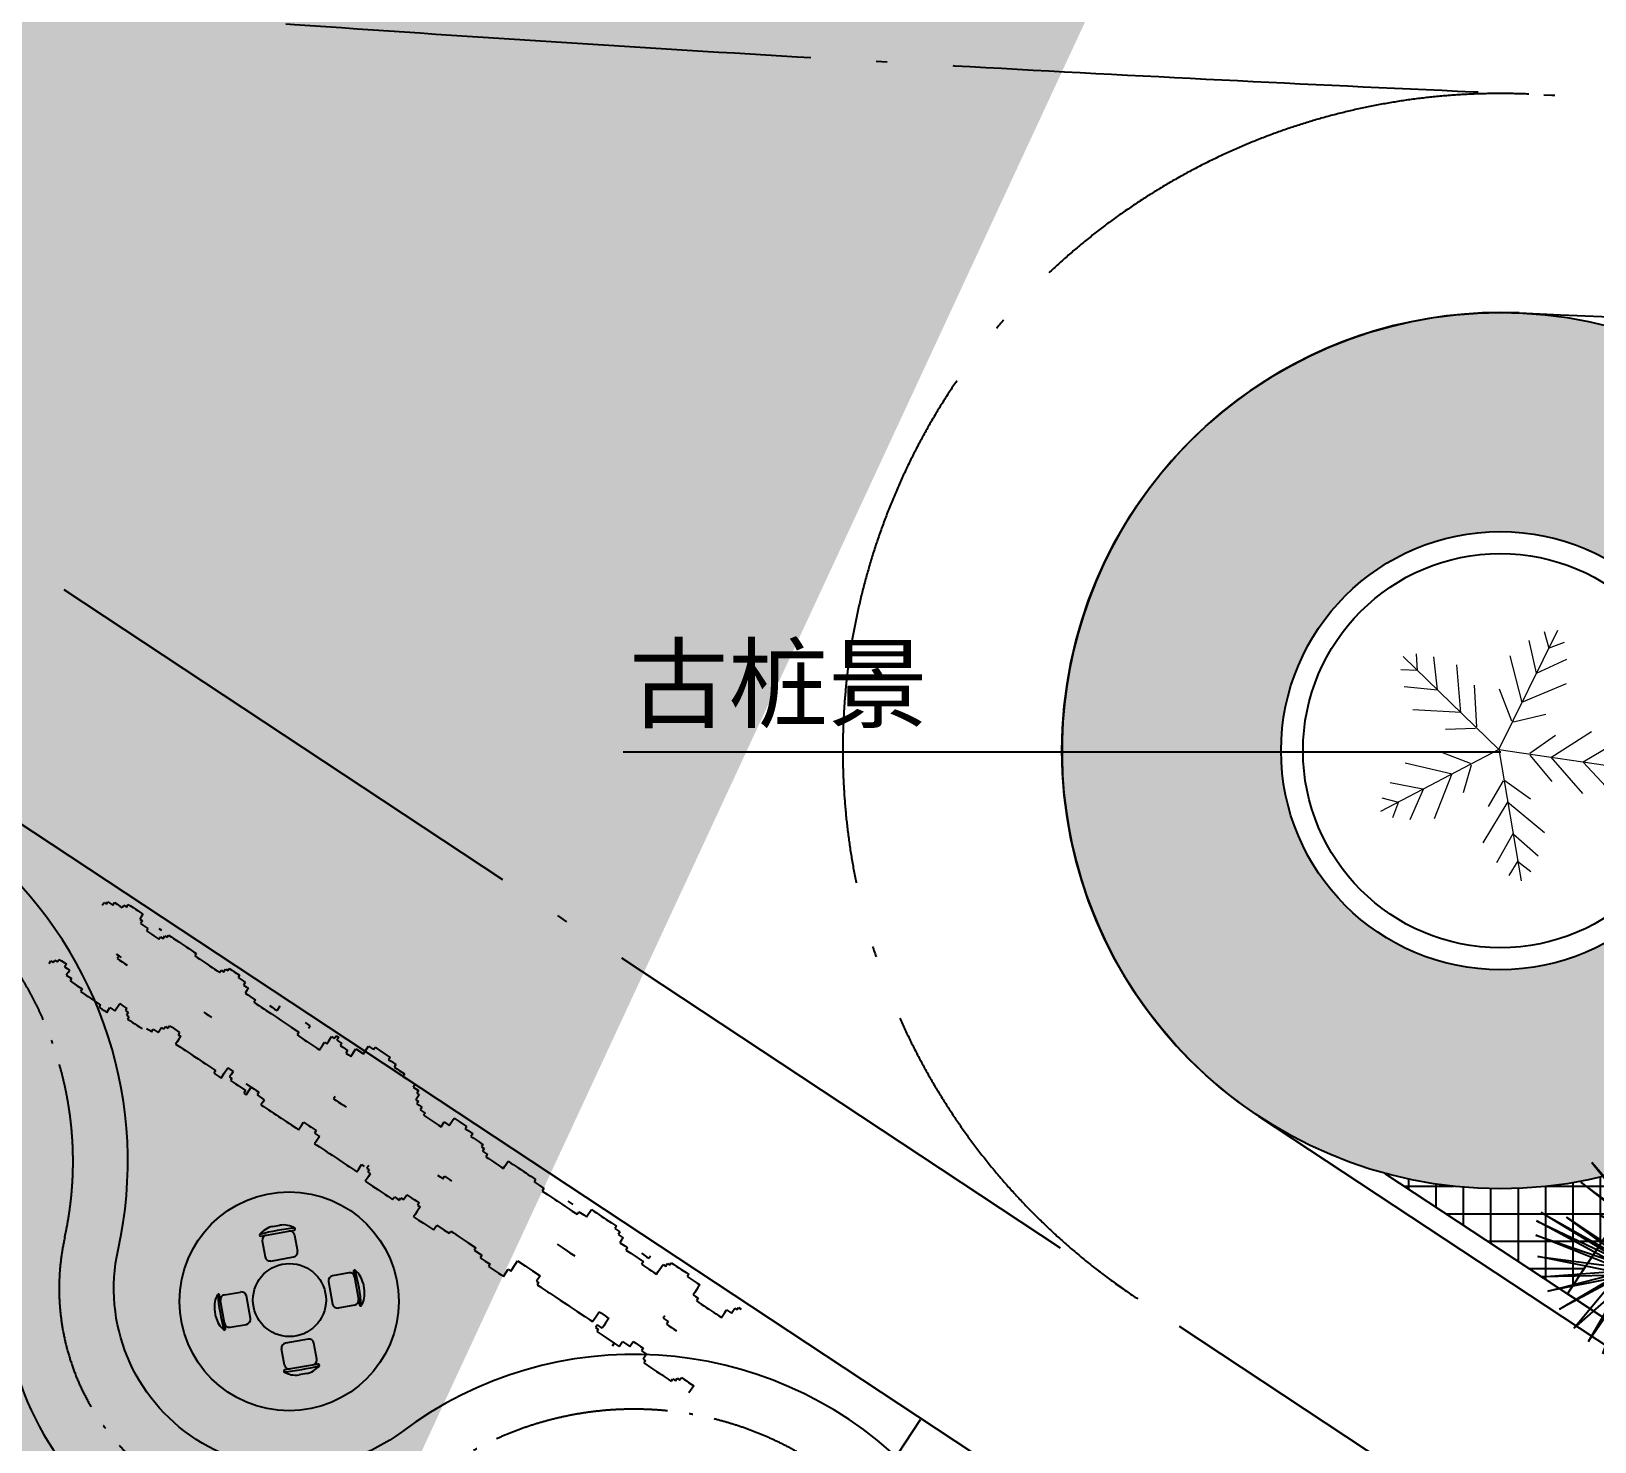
# Model space of a CAD drawing. Extents: x 302512 to 1034855, y -184136 to 410364.
# Drawn here: x 469910 to 491312, y -69889 to -50571 of the extents above; entities that cross this region are included whole.
import ezdxf
from ezdxf.enums import TextEntityAlignment as Align

# ---------------------------------------------------------------- set-up
doc = ezdxf.new("R2010")
doc.units = 0
doc.header["$MEASUREMENT"] = 0
doc.linetypes.add('ACAD_ISO04W100', pattern=[30.5, 24, -3, 0.5, -3])
for name, color, linetype in [('BALCONY', 6, 'Continuous'), ('F', 5, 'Continuous'), ('PUB_TEXT', 7, 'Continuous'), ('PUB_TITLE', 4, 'Continuous'), ('STAIR', 2, 'Continuous'), ('WZ', 2, 'Continuous'), ('停车位红线', 11, 'Continuous'), ('公建', 11, 'Continuous'), ('建筑', 2, 'Continuous'), ('树', 80, 'Continuous'), ('环境', 8, 'Continuous'), ('红线', 20, 'Continuous'), ('道路线', 161, 'Continuous')]:
    doc.layers.add(name, color=color, linetype=linetype)
doc.styles.add('-黑体', font='', dxfattribs={"width": 0.8})
doc.styles.add('DIM_FONT', font='SIMPLEX.shx', dxfattribs={"width": 0.8})
doc.styles.get('-黑体').set_extended_font_data('黑体')

# ---------------------------------------------------------------- blocks, each defined once
blk = doc.blocks.new('_F27GYE')
at = {"layer": '停车位红线', "color": 3, "lineweight": 13}
for points in [[(0, 0), (553, 1118)], [(471, 947), (427, 1101)], [(-758, 737), (-768, 897)], [(221, 441), (107, 879)], [(353, 716), (286, 1021)], [(467, 949), (615, 1007)], [(-755, 741), (-915, 746)], [(0, 0), (-892, 871)], [(-571, 559), (-608, 869)], [(-354, 343), (-392, 793)], [(355, 715), (638, 847)], [(-572, 557), (-883, 587)], [(-204, 212), (-225, 603)], [(217, 443), (633, 618)], [(122, 267), (9, 567)], [(-351, 346), (-803, 373)], [(138, 260), (442, 333)], [(-216, 199), (-496, 189)], [(488, -74), (869, 170)], [(0, 0), (-1104, -579)], [(0, 0), (1234, -180)], [(0, 0), (210, -1229)], [(292, -34), (532, 135)], [(790, -114), (1059, 44)], [(-436, -231), (-876, -128)], [(-264, -129), (-532, -27)], [(-256, -144), (-333, -405)], [(290, -51), (496, -297)], [(488, -69), (784, -411)], [(790, -117), (1003, -345)], [(1046, -155), (1179, -66)], [(-438, -227), (-603, -648)], [(41, -291), (-99, -531)], [(58, -288), (298, -459)], [(1047, -151), (1148, -274)], [(-708, -370), (-1014, -310)], [(-707, -372), (-831, -658)], [(-935, -494), (-1090, -453)], [(-938, -489), (-992, -639)], [(85, -486), (-149, -872)], [(81, -487), (430, -774)], [(133, -787), (-19, -1060)], [(136, -787), (369, -994)], [(180, -1042), (94, -1177)], [(175, -1043), (301, -1141)]]:
    blk.add_lwpolyline(points, dxfattribs=at)
at = {"flags": 9}
for tag in ['XSIZE', 'YSIZE']:
    blk.add_attdef(tag, (0, 0), '', height=0.5, dxfattribs=at)
blk = doc.blocks.new('M_C26ZLR')
for p, q in [((-238, 923), (222, 923)), ((-58, 1023), (42, 1023)), ((-233, 856), (-233, 631)), ((217, 856), (217, 631)), ((-165, 563), (150, 563)), ((-939, -238), (-939, 222)), ((-872, 217), (-647, 217)), ((856, 217), (631, 217)), ((923, 222), (923, -238)), ((-1039, -58), (-1039, 42)), ((-579, -165), (-579, 150)), ((563, 150), (563, -165)), ((1023, 42), (1023, -58)), ((-872, -233), (-647, -233)), ((856, -233), (631, -233)), ((150, -579), (-165, -579)), ((-233, -872), (-233, -647)), ((217, -872), (217, -647)), ((222, -939), (-238, -939)), ((42, -1039), (-58, -1039))]:
    blk.add_line(p, q)
blk.add_circle((-8, -8), 500)
for centre, radius, start, end in [((-247, 940), 10, 130.7265, 202.67), ((-238, 943), 20, 202.67, 270), ((-48, 708), 316, 91.7651, 130.7265), ((-8, -1754), 2713, 84.8023, 95.1977), ((-165, 856), 67.5, 90, 180), ((32, 708), 316, 49.2735, 88.2349), ((150, 856), 67.5, 0, 90), ((222, 943), 20, 270, 337.33), ((231, 940), 10, 337.33, 49.2735), ((-165, 631), 67.5, 180, 270), ((150, 631), 67.5, 270, 0), ((-724, 32), 316, 139.2735, 178.2349), ((1739, -8), 2713, 174.8023, 185.1977), ((-955, 231), 10, 67.33, 139.2735), ((-959, 222), 20, 0, 67.33), ((-872, 150), 67.5, 90, 180), ((-647, 150), 67.5, 0, 90), ((631, 150), 67.5, 90, 180), ((856, 150), 67.5, 0, 90), ((943, 222), 20, 112.67, 180), ((940, 231), 10, 40.7265, 112.67), ((708, 32), 316, 1.7651, 40.7265), ((-1754, -8), 2713, 354.8023, 5.1977), ((-724, -48), 316, 181.7651, 220.7265), ((-872, -165), 67.5, 180, 270), ((-647, -165), 67.5, 270, 0), ((631, -165), 67.5, 180, 270), ((856, -165), 67.5, 270, 0), ((708, -48), 316, 319.2735, 358.2349), ((-955, -247), 10, 220.7265, 292.67), ((-959, -238), 20, 292.67, 0), ((943, -238), 20, 180, 247.33), ((940, -247), 10, 247.33, 319.2735), ((-165, -647), 67.5, 90, 180), ((150, -647), 67.5, 0, 90), ((-247, -955), 10, 157.33, 229.2735), ((-238, -959), 20, 90, 157.33), ((-48, -724), 316, 229.2735, 268.2349), ((-8, 1739), 2713, 264.8023, 275.1977), ((-165, -872), 67.5, 180, 270), ((32, -724), 316, 271.7651, 310.7265), ((150, -872), 67.5, 270, 0), ((222, -959), 20, 22.67, 90), ((231, -955), 10, 310.7265, 22.67)]:
    blk.add_arc(centre, radius, start, end)
at = {"width": 0.8, "flags": 9}
for tag in ['XSIZE', 'YSIZE']:
    blk.add_attdef(tag, (0, 0), '', height=0.5, dxfattribs=at)
blk = doc.blocks.new('_F2CKQ')
for p, q in [((-102, 2267), (-8, 1022)), ((37, 1030), (-102, 2267)), ((-1220, 2025), (-547, 861)), ((-680, 967), (-1220, 2025)), ((-1101, 2086), (-498, 860)), ((-547, 861), (-1101, 2086)), ((-390, 2125), (-10, 892)), ((-8, 1022), (-390, 2125)), ((284, 2137), (37, 1030)), ((111, 1007), (284, 2137)), ((-676, 861), (-1347, 1864)), ((-1347, 1864), (-680, 967)), ((-498, 860), (-839, 1828)), ((-839, 1828), (-449, 859)), ((597, 1912), (111, 1007)), ((184, 930), (597, 1912)), ((-1494, 1597), (-676, 861)), ((-741, 823), (-1494, 1597)), ((-420, 1562), (3, 822)), ((-10, 892), (-420, 1562)), ((810, 1635), (184, 930)), ((222, 859), (810, 1635)), ((-1616, 1330), (-741, 823)), ((-813, 803), (-1616, 1330)), ((-436, 1328), (-42, 813)), ((3, 822), (-436, 1328)), ((-1653, 1109), (-813, 803)), ((-804, 742), (-1653, 1109)), ((-424, 1107), (-57, 753)), ((-42, 813), (-424, 1107)), ((-1662, 803), (-804, 742)), ((-782, 708), (-1662, 803)), ((-1649, 464), (-782, 708)), ((753, 499), (309, 691)), ((309, 691), (1233, 625)), ((1233, 625), (373, 750)), ((-787, 566), (-1649, 464)), ((-1583, 189), (-787, 566)), ((-705, 525), (-1583, 189)), ((-1513, -73), (-705, 525)), ((-662, 500), (-1513, -73)), ((-1276, -524), (-662, 500)), ((-640, 466), (-1276, -524)), ((-698, 528), (-1078, -765)), ((-1078, -765), (-640, 466)), ((272, 643), (753, 499)), ((1088, 143), (166, 145)), ((322, 81), (1088, 143)), ((1325, -38), (322, 81)), ((-113, -155), (-477, -1214)), ((1084, -1024), (50, -216)), ((50, -216), (1274, -707)), ((92, -123), (1323, -535)), ((1274, -707), (92, -123)), ((179, -22), (1325, -38)), ((1421, -246), (179, -22)), ((1323, -535), (185, -95)), ((185, -95), (1421, -246)), ((-477, -1214), (-94, -277)), ((-94, -277), (-66, -1366)), ((-66, -1366), (-40, -330)), ((-40, -330), (284, -1371)), ((284, -1371), (15, -307)), ((15, -307), (737, -1353)), ((74, -293), (1084, -1024)), ((737, -1353), (74, -293))]:
    blk.add_line(p, q)
at = {"lineweight": 50}
for p, q in [((0, 0), (148, 861)), ((-570, 646), (0, 0))]:
    blk.add_line(p, q, dxfattribs=at)
at = {"style": 'DIM_FONT', "width": 0.8, "flags": 9}
for tag in ['XSIZE', 'YSIZE']:
    blk.add_attdef(tag, (0, 0), '', height=0.5, dxfattribs=at)
blk = doc.blocks.new('M_F21')
at = {"color": 3, "linetype": 'Continuous'}
for p, q in [((-932, 588), (-903, 588)), ((-932, 588), (-932, 588)), ((-932, 559), (-932, 588)), ((-903, 588), (-903, 559)), ((-903, 588), (-903, 588)), ((-715, 588), (-632, 588)), ((-715, 505), (-715, 588)), ((-632, 672), (-577, 672)), ((-632, 588), (-632, 672)), ((-577, 697), (-548, 697)), ((-577, 672), (-577, 697)), ((-548, 697), (-523, 697)), ((-548, 697), (-548, 697)), ((-523, 697), (-465, 697)), ((-523, 697), (-523, 697)), ((-465, 697), (-411, 697)), ((-465, 697), (-465, 697)), ((-411, 697), (-411, 672)), ((-411, 672), (-385, 672)), ((-385, 672), (-331, 672)), ((-385, 672), (-385, 672)), ((-331, 672), (-331, 643)), ((-331, 643), (-302, 643)), ((-302, 643), (-277, 643)), ((-302, 643), (-302, 643)), ((-277, 643), (-219, 643)), ((-277, 643), (-277, 643)), ((-219, 643), (-219, 617)), ((-219, 617), (-165, 617)), ((-165, 617), (-139, 617)), ((-165, 617), (-165, 617)), ((-139, 617), (-85, 617)), ((-139, 617), (-139, 617)), ((-85, 617), (-85, 588)), ((-85, 588), (-56, 588)), ((-56, 588), (-27, 588)), ((-56, 588), (-56, 588)), ((-27, 588), (-27, 559)), ((-27, 588), (-27, 588)), ((-3342, 451), (-3288, 451)), ((-3342, 451), (-3342, 451)), ((-3342, 426), (-3342, 451)), ((-3288, 480), (-3259, 480)), ((-3288, 480), (-3288, 480)), ((-3288, 451), (-3288, 480)), ((-3288, 451), (-3288, 451)), ((-3259, 480), (-3230, 480)), ((-3259, 480), (-3259, 480)), ((-3230, 480), (-3205, 480)), ((-3230, 480), (-3230, 480)), ((-3205, 505), (-3176, 505)), ((-3205, 480), (-3205, 505)), ((-3176, 534), (-3150, 534)), ((-3176, 534), (-3176, 534)), ((-3176, 505), (-3176, 534)), ((-3176, 505), (-3176, 505)), ((-3150, 534), (-3122, 534)), ((-3150, 534), (-3150, 534)), ((-3122, 534), (-3096, 534)), ((-3122, 534), (-3122, 534)), ((-3096, 534), (-3067, 534)), ((-3096, 534), (-3096, 534)), ((-3067, 534), (-3038, 534)), ((-3067, 534), (-3067, 534)), ((-3038, 534), (-3013, 534)), ((-3038, 534), (-3038, 534)), ((-3013, 534), (-3013, 505)), ((-3013, 534), (-3013, 534)), ((-3013, 505), (-3013, 480)), ((-3013, 505), (-3013, 505)), ((-3013, 480), (-2984, 480)), ((-3013, 480), (-3013, 480)), ((-2984, 480), (-2984, 451)), ((-2984, 451), (-2959, 451)), ((-2959, 451), (-2904, 451)), ((-2959, 451), (-2959, 451)), ((-2904, 451), (-2904, 426)), ((-2821, 505), (-2792, 505)), ((-2792, 505), (-2792, 505)), ((-2767, 451), (-2738, 451)), ((-2767, 451), (-2767, 451)), ((-2767, 426), (-2767, 451)), ((-2738, 480), (-2713, 480)), ((-2738, 451), (-2738, 480)), ((-2738, 451), (-2738, 451)), ((-2713, 505), (-2684, 505)), ((-2713, 505), (-2713, 505)), ((-2713, 480), (-2713, 505)), ((-2684, 505), (-2658, 505)), ((-2684, 505), (-2684, 505)), ((-2658, 505), (-2629, 505)), ((-2658, 505), (-2658, 505)), ((-2629, 505), (-2600, 505)), ((-2629, 505), (-2629, 505)), ((-2600, 505), (-2575, 505)), ((-2600, 505), (-2600, 505)), ((-2575, 505), (-2521, 505)), ((-2575, 505), (-2575, 505)), ((-2521, 505), (-2492, 505)), ((-2521, 505), (-2521, 505)), ((-2492, 505), (-2466, 505)), ((-2492, 505), (-2492, 505)), ((-2466, 505), (-2438, 505)), ((-2466, 505), (-2466, 505)), ((-2438, 505), (-2409, 505)), ((-2438, 505), (-2438, 505)), ((-2409, 505), (-2409, 480)), ((-2409, 480), (-2383, 480)), ((-2383, 480), (-2354, 480)), ((-2383, 480), (-2383, 480)), ((-2354, 480), (-2300, 480)), ((-2354, 480), (-2354, 480)), ((-2300, 480), (-2275, 480)), ((-2300, 480), (-2300, 480)), ((-2275, 480), (-2246, 480)), ((-2275, 480), (-2275, 480)), ((-2246, 480), (-2220, 480)), ((-2246, 480), (-2246, 480)), ((-2220, 480), (-2191, 480)), ((-2220, 480), (-2220, 480)), ((-2191, 480), (-2162, 480)), ((-2191, 480), (-2191, 480)), ((-2162, 480), (-2137, 480)), ((-2162, 480), (-2162, 480)), ((-2137, 505), (-2108, 505)), ((-2137, 480), (-2137, 505)), ((-2108, 534), (-2083, 534)), ((-2108, 505), (-2108, 534)), ((-2083, 559), (-2054, 559)), ((-2083, 559), (-2083, 559)), ((-2083, 534), (-2083, 559)), ((-2083, 534), (-2083, 534)), ((-2054, 559), (-2029, 559)), ((-2054, 559), (-2054, 559)), ((-2029, 559), (-2000, 559)), ((-2029, 559), (-2029, 559)), ((-2000, 559), (-1971, 559)), ((-2000, 559), (-2000, 559)), ((-1971, 559), (-1971, 534)), ((-1971, 534), (-1916, 534)), ((-1916, 534), (-1891, 534)), ((-1916, 534), (-1916, 534)), ((-1891, 534), (-1891, 505)), ((-1891, 534), (-1891, 534)), ((-1891, 505), (-1862, 505)), ((-1891, 505), (-1891, 505)), ((-1862, 505), (-1837, 505)), ((-1862, 505), (-1862, 505)), ((-1837, 505), (-1837, 480)), ((-1837, 505), (-1837, 505)), ((-1837, 480), (-1837, 451)), ((-1837, 480), (-1837, 480)), ((-1837, 451), (-1808, 451)), ((-1837, 451), (-1837, 451)), ((-1808, 451), (-1782, 451)), ((-1808, 451), (-1808, 451)), ((-1782, 451), (-1725, 451)), ((-1782, 451), (-1782, 451)), ((-1725, 451), (-1725, 426)), ((-1591, 480), (-1562, 480)), ((-1562, 480), (-1533, 480)), ((-1562, 480), (-1562, 480)), ((-1533, 480), (-1507, 480)), ((-1533, 480), (-1533, 480)), ((-1507, 534), (-1507, 534)), ((-1507, 480), (-1507, 534)), ((-1507, 480), (-1507, 480)), ((-1232, 534), (-1232, 534)), ((-1178, 534), (-1232, 534)), ((-1178, 534), (-1178, 534)), ((-1178, 505), (-1178, 534)), ((-986, 480), (-961, 480)), ((-986, 451), (-986, 480)), ((-986, 451), (-986, 451)), ((-986, 397), (-986, 451)), ((-961, 559), (-932, 559)), ((-961, 505), (-961, 559)), ((-961, 505), (-961, 505)), ((-961, 480), (-961, 505)), ((-903, 559), (-849, 559)), ((-903, 559), (-903, 559)), ((-849, 559), (-849, 534)), ((-849, 534), (-823, 534)), ((-823, 534), (-769, 534)), ((-823, 534), (-823, 534)), ((-769, 534), (-769, 505)), ((-769, 505), (-740, 505)), ((-740, 505), (-715, 505)), ((-740, 505), (-740, 505)), ((-715, 505), (-715, 505)), ((-27, 559), (-2, 559)), ((-27, 559), (-27, 559)), ((-2, 559), (-2, 505)), ((-2, 505), (27, 505)), ((-2, 505), (-2, 505)), ((27, 505), (27, 480)), ((27, 480), (52, 480)), ((52, 480), (81, 480)), ((52, 480), (52, 480)), ((81, 480), (81, 451)), ((81, 451), (136, 451)), ((136, 451), (136, 426)), ((327, 480), (382, 480)), ((327, 426), (327, 480)), ((382, 559), (436, 559)), ((382, 559), (382, 559)), ((382, 534), (382, 559)), ((382, 534), (382, 534)), ((382, 480), (382, 534)), ((436, 559), (519, 559)), ((436, 559), (436, 559)), ((519, 559), (519, 534)), ((519, 559), (519, 559)), ((519, 534), (545, 534)), ((519, 534), (519, 534)), ((545, 534), (603, 534)), ((545, 534), (545, 534)), ((603, 534), (603, 505)), ((603, 505), (628, 505)), ((628, 505), (682, 505)), ((628, 505), (628, 505)), ((682, 505), (711, 505)), ((682, 505), (682, 505)), ((711, 505), (736, 505)), ((711, 505), (711, 505)), ((736, 505), (736, 480)), ((736, 480), (765, 480)), ((765, 480), (765, 451)), ((765, 480), (765, 480)), ((765, 451), (820, 451)), ((765, 451), (765, 451)), ((820, 451), (820, 426)), ((1011, 505), (1040, 505)), ((1011, 505), (1011, 505)), ((1011, 451), (1011, 505)), ((1011, 451), (1011, 451)), ((1011, 426), (1011, 451)), ((1040, 505), (1066, 505)), ((1040, 505), (1040, 505)), ((1066, 505), (1120, 505)), ((1066, 505), (1066, 505)), ((1120, 505), (1149, 505)), ((1120, 505), (1120, 505)), ((1149, 505), (1174, 505)), ((1149, 505), (1149, 505)), ((1174, 505), (1203, 505)), ((1174, 505), (1174, 505)), ((1203, 505), (1232, 505)), ((1203, 505), (1203, 505)), ((1232, 505), (1258, 505)), ((1232, 505), (1232, 505)), ((1258, 505), (1312, 505)), ((1258, 505), (1258, 505)), ((1312, 505), (1312, 480)), ((1312, 480), (1366, 480)), ((1366, 480), (1420, 480)), ((1366, 480), (1366, 480)), ((1420, 480), (1420, 451)), ((1420, 451), (1478, 451)), ((1478, 451), (1558, 451)), ((1478, 451), (1478, 451)), ((1558, 451), (1587, 451)), ((1558, 451), (1558, 451)), ((1587, 451), (1641, 451)), ((1587, 451), (1587, 451)), ((1641, 451), (1670, 451)), ((1641, 451), (1641, 451)), ((1670, 505), (1670, 505)), ((1724, 505), (1670, 505)), ((1670, 451), (1724, 451)), ((1670, 451), (1670, 451)), ((1724, 451), (1750, 451)), ((1724, 451), (1724, 451)), ((1750, 451), (1804, 451)), ((1750, 451), (1750, 451)), ((1804, 480), (1858, 480)), ((1804, 480), (1804, 480)), ((1804, 451), (1804, 480)), ((1804, 451), (1804, 451)), ((1858, 480), (1887, 480)), ((1858, 480), (1858, 480)), ((1887, 559), (1916, 559)), ((1887, 559), (1887, 559)), ((1887, 480), (1887, 559)), ((1916, 559), (1942, 559)), ((1916, 559), (1916, 559)), ((1942, 559), (1996, 559)), ((1942, 559), (1942, 559)), ((1996, 559), (2025, 559)), ((1996, 559), (1996, 559)), ((2025, 559), (2050, 559)), ((2025, 559), (2025, 559)), ((2050, 559), (2079, 559)), ((2050, 559), (2050, 559)), ((2079, 559), (2108, 559)), ((2079, 559), (2079, 559)), ((2108, 559), (2162, 559)), ((2108, 559), (2108, 559)), ((2162, 559), (2162, 534)), ((2162, 534), (2217, 534)), ((2217, 534), (2217, 505)), ((2217, 534), (2217, 534)), ((2217, 505), (2271, 505)), ((2271, 505), (2271, 480)), ((2271, 505), (2271, 505)), ((2271, 480), (2271, 451)), ((2271, 480), (2271, 480)), ((2271, 451), (2325, 451)), ((2271, 451), (2271, 451)), ((2325, 451), (2354, 451)), ((2325, 451), (2325, 451)), ((2354, 451), (2354, 426)), ((2488, 480), (2517, 480)), ((2517, 480), (2546, 480)), ((2517, 480), (2517, 480)), ((2546, 480), (2571, 480)), ((2546, 480), (2546, 480)), ((2571, 505), (2571, 505)), ((2571, 480), (2571, 505)), ((2571, 480), (2571, 480)), ((2709, 505), (2738, 505)), ((2709, 451), (2709, 505)), ((2709, 451), (2709, 451)), ((2709, 426), (2709, 451)), ((2738, 534), (2763, 534)), ((2738, 534), (2738, 534)), ((2738, 505), (2738, 534)), ((2763, 559), (2792, 559)), ((2763, 534), (2763, 559)), ((2792, 559), (2817, 559)), ((2792, 559), (2792, 559)), ((2817, 559), (2846, 559)), ((2817, 559), (2817, 559)), ((2846, 559), (2872, 559)), ((2846, 559), (2846, 559)), ((2872, 559), (2926, 559)), ((2872, 559), (2872, 559)), ((2926, 559), (2955, 559)), ((2926, 559), (2926, 559)), ((2955, 559), (2955, 534)), ((2955, 534), (3009, 534)), ((3009, 534), (3063, 534)), ((3009, 534), (3009, 534)), ((3063, 534), (3092, 534)), ((3063, 534), (3063, 534)), ((3092, 534), (3092, 505)), ((3092, 534), (3092, 534)), ((3092, 505), (3092, 480)), ((3092, 505), (3092, 505)), ((3092, 480), (3092, 451)), ((3092, 480), (3092, 480)), ((3092, 451), (3092, 426)), ((3092, 451), (3092, 451)), ((3422, 480), (3476, 480)), ((3422, 451), (3422, 480)), ((3422, 451), (3422, 451)), ((3422, 397), (3422, 451)), ((3476, 534), (3501, 534)), ((3476, 534), (3476, 534)), ((3476, 480), (3476, 534)), ((3501, 559), (3530, 559)), ((3501, 534), (3501, 559)), ((3530, 559), (3530, 559)), ((-3368, 426), (-3342, 426)), ((-3368, 397), (-3368, 426)), ((-2904, 426), (-2846, 426)), ((-2846, 426), (-2821, 426)), ((-2846, 426), (-2846, 426)), ((-2821, 426), (-2767, 426)), ((-2821, 426), (-2821, 426)), ((-2767, 426), (-2767, 426)), ((-1725, 426), (-1699, 426)), ((-1699, 426), (-1670, 426)), ((-1699, 426), (-1699, 426)), ((-1670, 426), (-1645, 426)), ((-1670, 426), (-1670, 426)), ((-1645, 426), (-1616, 426)), ((-1645, 426), (-1645, 426)), ((-1616, 426), (-1591, 426)), ((-1616, 426), (-1616, 426)), ((-1591, 426), (-1533, 426)), ((-1591, 426), (-1591, 426)), ((-1533, 426), (-1478, 426)), ((-1533, 426), (-1533, 426)), ((-1478, 426), (-1453, 426)), ((-1478, 426), (-1478, 426)), ((-1453, 426), (-1424, 426)), ((-1453, 426), (-1453, 426)), ((-1424, 426), (-1370, 426)), ((-1424, 426), (-1424, 426)), ((-1370, 426), (-1316, 426)), ((-1370, 426), (-1370, 426)), ((-1316, 426), (-1232, 426)), ((-1316, 426), (-1316, 426)), ((-1232, 426), (-1232, 397)), ((-1232, 397), (-1178, 397)), ((-1178, 397), (-1153, 397)), ((-1178, 397), (-1178, 397)), ((-1153, 397), (-1124, 397)), ((-1153, 397), (-1153, 397)), ((-1124, 397), (-1070, 397)), ((-1124, 397), (-1124, 397)), ((-1070, 397), (-1015, 397)), ((-1070, 397), (-1070, 397)), ((-1015, 397), (-986, 397)), ((-1015, 397), (-1015, 397)), ((136, 426), (190, 426)), ((190, 426), (244, 426)), ((190, 426), (190, 426)), ((244, 426), (299, 426)), ((244, 426), (244, 426)), ((299, 426), (327, 426)), ((299, 426), (299, 426)), ((327, 426), (327, 426)), ((820, 426), (849, 426)), ((849, 426), (903, 426)), ((849, 426), (849, 426)), ((903, 426), (928, 426)), ((903, 426), (903, 426)), ((928, 426), (983, 426)), ((928, 426), (928, 426)), ((983, 426), (1011, 426)), ((983, 426), (983, 426)), ((1011, 426), (1011, 426)), ((2354, 426), (2408, 426)), ((2408, 426), (2488, 426)), ((2408, 426), (2408, 426)), ((2488, 426), (2546, 426)), ((2488, 426), (2488, 426)), ((2546, 426), (2546, 397)), ((2546, 397), (2571, 397)), ((2571, 397), (2626, 397)), ((2571, 397), (2571, 397)), ((2626, 397), (2655, 397)), ((2626, 397), (2626, 397)), ((2655, 397), (2680, 397)), ((2655, 397), (2655, 397)), ((2680, 397), (2709, 397)), ((2680, 397), (2680, 397)), ((2709, 426), (2709, 426)), ((2709, 397), (2709, 426)), ((2709, 397), (2709, 397)), ((3092, 426), (3118, 426)), ((3092, 426), (3092, 426)), ((3118, 426), (3147, 426)), ((3118, 426), (3118, 426)), ((3147, 426), (3147, 397)), ((3147, 397), (3201, 397)), ((3201, 397), (3230, 397)), ((3201, 397), (3201, 397)), ((3230, 397), (3255, 397)), ((3230, 397), (3230, 397)), ((3255, 397), (3284, 397)), ((3255, 397), (3255, 397)), ((3284, 397), (3339, 397)), ((3284, 397), (3284, 397)), ((3339, 397), (3364, 397)), ((3339, 397), (3339, 397)), ((3364, 397), (3393, 397)), ((3364, 397), (3364, 397)), ((3393, 397), (3422, 397)), ((3393, 397), (3393, 397)), ((3422, 397), (3422, 397)), ((-3013, 97), (-2984, 97)), ((-3013, 97), (-3013, 97)), ((-2959, 97), (-3013, 97)), ((-2984, 97), (-2984, 68)), ((-2984, 68), (-2959, 68)), ((-2959, 68), (-2930, 68)), ((-2959, 68), (-2959, 68)), ((-2930, 68), (-2904, 68)), ((-2930, 68), (-2930, 68)), ((-2904, 68), (-2875, 68)), ((-2904, 68), (-2904, 68)), ((-2875, 68), (-2875, 68)), ((-2054, 97), (-2029, 97)), ((-2029, 97), (-2000, 97)), ((-2029, 97), (-2029, 97)), ((-2000, 97), (-1971, 97)), ((-2000, 97), (-2000, 97)), ((-1971, 97), (-1971, 97)), ((-632, 122), (-632, 97)), ((-632, 97), (-603, 97)), ((-632, 97), (-632, 97)), ((-603, 97), (-577, 97)), ((-603, 97), (-603, 97)), ((-577, 97), (-548, 97)), ((-577, 97), (-577, 97)), ((-548, 97), (-523, 97)), ((-548, 97), (-548, 97)), ((-523, 97), (-494, 97)), ((-523, 97), (-523, 97)), ((-494, 97), (-494, 97)), ((545, 42), (574, 42)), ((574, 42), (603, 42)), ((574, 42), (574, 42)), ((603, 68), (657, 68)), ((603, 68), (603, 68)), ((603, 42), (603, 68)), ((603, 42), (603, 42)), ((657, 68), (682, 68)), ((657, 68), (657, 68)), ((682, 68), (682, 68)), ((1804, 122), (1858, 122)), ((1858, 122), (1916, 122)), ((1858, 122), (1858, 122)), ((1916, 122), (1942, 122)), ((1916, 122), (1916, 122)), ((1942, 122), (1996, 122)), ((1942, 122), (1942, 122)), ((1996, 122), (1996, 122)), ((2984, 122), (2984, 97)), ((2984, 97), (3038, 97)), ((2984, 97), (2984, 97)), ((3038, 97), (3038, 68)), ((3038, 68), (3063, 68)), ((3063, 68), (3092, 68)), ((3063, 68), (3063, 68)), ((3092, 68), (3118, 68)), ((3092, 68), (3092, 68)), ((3118, 68), (3147, 68)), ((3118, 68), (3118, 68)), ((3147, 68), (3147, 68)), ((-3451, -262), (-3422, -262)), ((-3451, -287), (-3451, -262)), ((-3422, -233), (-3397, -233)), ((-3422, -262), (-3422, -233)), ((-3397, -233), (-3368, -233)), ((-3397, -233), (-3397, -233)), ((-3368, -233), (-3342, -233)), ((-3368, -233), (-3368, -233)), ((-3342, -233), (-3342, -262)), ((-3342, -233), (-3342, -233)), ((-3342, -262), (-3313, -262)), ((-3342, -262), (-3342, -262)), ((-3313, -262), (-3288, -262)), ((-3313, -262), (-3313, -262)), ((-3288, -262), (-3288, -287)), ((-3288, -262), (-3288, -262)), ((-2738, -262), (-2713, -262)), ((-2738, -262), (-2738, -262)), ((-2738, -341), (-2738, -262)), ((-2713, -262), (-2658, -262)), ((-2713, -262), (-2713, -262)), ((-2658, -262), (-2658, -287)), ((-2658, -262), (-2658, -262)), ((-2300, -233), (-2275, -233)), ((-2300, -287), (-2300, -233)), ((-2275, -204), (-2246, -204)), ((-2275, -204), (-2275, -204)), ((-2275, -233), (-2275, -204)), ((-2246, -178), (-2220, -178)), ((-2246, -178), (-2246, -178)), ((-2246, -204), (-2246, -178)), ((-2246, -204), (-2246, -204)), ((-2220, -178), (-2191, -178)), ((-2220, -178), (-2220, -178)), ((-2191, -178), (-2162, -178)), ((-2191, -178), (-2191, -178)), ((-2162, -178), (-2137, -178)), ((-2162, -178), (-2162, -178)), ((-2137, -178), (-2137, -204)), ((-2137, -204), (-2108, -204)), ((-2108, -204), (-2108, -233)), ((-2108, -204), (-2108, -204)), ((-2108, -233), (-2108, -262)), ((-2108, -233), (-2108, -233)), ((-2108, -262), (-2108, -287)), ((-2108, -262), (-2108, -262)), ((-1591, -204), (-1533, -204)), ((-1591, -204), (-1591, -204)), ((-1591, -262), (-1591, -204)), ((-1591, -262), (-1591, -262)), ((-1591, -316), (-1591, -262)), ((-1533, -204), (-1533, -233)), ((-1533, -204), (-1533, -204)), ((-1533, -233), (-1533, -262)), ((-1533, -233), (-1533, -233)), ((-1533, -262), (-1507, -262)), ((-1533, -262), (-1533, -262)), ((-1507, -262), (-1507, -287)), ((-1370, -233), (-1316, -233)), ((-1316, -233), (-1370, -233)), ((-1316, -233), (-1287, -233)), ((-1316, -233), (-1316, -233)), ((-1316, -316), (-1316, -233)), ((-1287, -233), (-1261, -233)), ((-1287, -233), (-1287, -233)), ((-1261, -233), (-1232, -233)), ((-1261, -233), (-1261, -233)), ((-1232, -233), (-1232, -262)), ((-1232, -262), (-1178, -262)), ((-1178, -262), (-1153, -262)), ((-1178, -262), (-1178, -262)), ((-1153, -262), (-1153, -287)), ((-1153, -262), (-1153, -262)), ((-740, -233), (-686, -233)), ((-740, -262), (-740, -233)), ((-740, -262), (-740, -262)), ((-740, -316), (-740, -262)), ((-686, -233), (-657, -233)), ((-686, -233), (-686, -233)), ((-657, -233), (-603, -233)), ((-657, -233), (-657, -233)), ((-603, -233), (-603, -262)), ((-603, -233), (-603, -233)), ((-603, -262), (-548, -262)), ((-548, -262), (-548, -316)), ((-85, -262), (-56, -262)), ((-85, -262), (-85, -262)), ((-85, -316), (-85, -262)), ((-56, -262), (-56, -262)), ((-27, -233), (-27, -262)), ((-27, -262), (-2, -262)), ((-2, -262), (-2, -287)), ((411, -262), (465, -262)), ((411, -262), (411, -262)), ((411, -316), (411, -262)), ((465, -262), (490, -262)), ((465, -262), (465, -262)), ((490, -262), (519, -262)), ((490, -262), (490, -262)), ((519, -262), (545, -262)), ((519, -262), (519, -262)), ((545, -262), (545, -287)), ((1587, -204), (1670, -204)), ((1587, -233), (1587, -204)), ((1587, -233), (1587, -233)), ((1587, -316), (1587, -233)), ((1670, -204), (1695, -204)), ((1670, -204), (1670, -204)), ((1695, -204), (1750, -204)), ((1695, -204), (1695, -204)), ((1750, -204), (1833, -204)), ((1750, -204), (1750, -204)), ((1833, -204), (1833, -262)), ((1833, -262), (1858, -262)), ((1858, -262), (1858, -287)), ((2463, -178), (2488, -178)), ((2463, -178), (2463, -178)), ((2463, -233), (2463, -178)), ((2463, -233), (2463, -233)), ((2463, -287), (2463, -233)), ((2488, -178), (2546, -178)), ((2488, -178), (2488, -178)), ((2546, -178), (2571, -178)), ((2546, -178), (2546, -178)), ((2571, -178), (2571, -233)), ((2571, -233), (2571, -262)), ((2571, -233), (2571, -233)), ((2571, -262), (2571, -287)), ((2571, -262), (2571, -262)), ((2872, -233), (2901, -233)), ((2872, -287), (2872, -233)), ((2901, -233), (2955, -233)), ((2901, -233), (2901, -233)), ((2955, -233), (2984, -233)), ((2955, -233), (2955, -233)), ((2984, -233), (2984, -262)), ((2984, -262), (3038, -262)), ((3038, -262), (3038, -316)), ((3422, -262), (3447, -262)), ((3422, -262), (3422, -262)), ((3422, -287), (3422, -262)), ((3447, -262), (3476, -262)), ((3447, -262), (3447, -262)), ((3476, -262), (3501, -262)), ((3476, -262), (3476, -262)), ((3501, -262), (3530, -262)), ((3501, -262), (3501, -262)), ((3530, -262), (3556, -262)), ((3530, -262), (3530, -262)), ((3556, -262), (3556, -316)), ((-3476, -287), (-3451, -287)), ((-3476, -287), (-3476, -287)), ((-3476, -316), (-3476, -287)), ((-3288, -287), (-3288, -316)), ((-3288, -287), (-3288, -287)), ((-3288, -316), (-3259, -316)), ((-3288, -316), (-3288, -316)), ((-3259, -316), (-3230, -316)), ((-3259, -316), (-3259, -316)), ((-3230, -316), (-3230, -341)), ((-3230, -341), (-3176, -341)), ((-3176, -341), (-3150, -341)), ((-3176, -341), (-3176, -341)), ((-3150, -341), (-3096, -341)), ((-3150, -341), (-3150, -341)), ((-3096, -341), (-3096, -370)), ((-3096, -370), (-3038, -370)), ((-3038, -370), (-3013, -370)), ((-3038, -370), (-3038, -370)), ((-3013, -370), (-2959, -370)), ((-3013, -370), (-3013, -370)), ((-2959, -370), (-2904, -370)), ((-2959, -370), (-2959, -370)), ((-2904, -370), (-2875, -370)), ((-2904, -370), (-2904, -370)), ((-2875, -370), (-2875, -395)), ((-2875, -395), (-2846, -395)), ((-2846, -395), (-2821, -395)), ((-2846, -395), (-2846, -395)), ((-2821, -395), (-2792, -395)), ((-2821, -395), (-2821, -395)), ((-2792, -341), (-2738, -341)), ((-2792, -395), (-2792, -341)), ((-2792, -395), (-2792, -395)), ((-2658, -287), (-2629, -287)), ((-2658, -287), (-2658, -287)), ((-2629, -287), (-2629, -316)), ((-2629, -316), (-2600, -316)), ((-2600, -316), (-2600, -341)), ((-2600, -341), (-2575, -341)), ((-2575, -341), (-2546, -341)), ((-2575, -341), (-2575, -341)), ((-2546, -341), (-2521, -341)), ((-2546, -341), (-2546, -341)), ((-2521, -341), (-2492, -341)), ((-2521, -341), (-2521, -341)), ((-2492, -341), (-2466, -341)), ((-2492, -341), (-2492, -341)), ((-2466, -341), (-2438, -341)), ((-2466, -341), (-2466, -341)), ((-2438, -341), (-2438, -341)), ((-2409, -316), (-2383, -316)), ((-2383, -316), (-2354, -316)), ((-2383, -316), (-2383, -316)), ((-2354, -287), (-2300, -287)), ((-2354, -316), (-2354, -287)), ((-2354, -316), (-2354, -316)), ((-2108, -287), (-2054, -287)), ((-2108, -287), (-2108, -287)), ((-2054, -287), (-2029, -287)), ((-2054, -287), (-2054, -287)), ((-2029, -287), (-2000, -287)), ((-2029, -287), (-2029, -287)), ((-2000, -287), (-1945, -287)), ((-2000, -287), (-2000, -287)), ((-1945, -287), (-1916, -287)), ((-1945, -287), (-1945, -287)), ((-1916, -287), (-1862, -287)), ((-1916, -287), (-1916, -287)), ((-1862, -287), (-1808, -287)), ((-1862, -287), (-1862, -287)), ((-1808, -287), (-1782, -287)), ((-1808, -287), (-1808, -287)), ((-1782, -287), (-1725, -287)), ((-1782, -287), (-1782, -287)), ((-1725, -287), (-1670, -287)), ((-1725, -287), (-1725, -287)), ((-1670, -287), (-1670, -316)), ((-1670, -287), (-1670, -287)), ((-1670, -316), (-1616, -316)), ((-1616, -316), (-1591, -316)), ((-1616, -316), (-1616, -316)), ((-1591, -316), (-1591, -316)), ((-1507, -287), (-1453, -287)), ((-1453, -287), (-1424, -287)), ((-1453, -287), (-1453, -287)), ((-1424, -287), (-1341, -287)), ((-1424, -287), (-1424, -287)), ((-1341, -287), (-1341, -316)), ((-1341, -316), (-1316, -316)), ((-1316, -316), (-1316, -316)), ((-1153, -287), (-1153, -316)), ((-1153, -287), (-1153, -287)), ((-1153, -316), (-1124, -316)), ((-1153, -316), (-1153, -316)), ((-1124, -316), (-1070, -316)), ((-1124, -316), (-1124, -316)), ((-1070, -316), (-1041, -316)), ((-1070, -316), (-1070, -316)), ((-1041, -316), (-1015, -316)), ((-1041, -316), (-1041, -316)), ((-1015, -316), (-986, -316)), ((-1015, -316), (-1015, -316)), ((-986, -316), (-961, -316)), ((-986, -316), (-986, -316)), ((-961, -316), (-932, -316)), ((-961, -316), (-961, -316)), ((-932, -316), (-878, -316)), ((-932, -316), (-932, -316)), ((-878, -316), (-849, -316)), ((-878, -316), (-878, -316)), ((-849, -316), (-823, -316)), ((-849, -316), (-849, -316)), ((-823, -316), (-769, -316)), ((-823, -316), (-823, -316)), ((-769, -316), (-740, -316)), ((-769, -316), (-769, -316)), ((-548, -316), (-548, -341)), ((-548, -316), (-548, -316)), ((-548, -341), (-523, -341)), ((-548, -341), (-548, -341)), ((-523, -341), (-494, -341)), ((-523, -341), (-523, -341)), ((-494, -341), (-440, -341)), ((-494, -341), (-494, -341)), ((-440, -341), (-411, -341)), ((-440, -341), (-440, -341)), ((-411, -341), (-385, -341)), ((-411, -341), (-411, -341)), ((-385, -341), (-357, -341)), ((-385, -341), (-385, -341)), ((-357, -341), (-302, -341)), ((-357, -341), (-357, -341)), ((-302, -341), (-248, -341)), ((-302, -341), (-302, -341)), ((-248, -341), (-194, -341)), ((-248, -341), (-248, -341)), ((-194, -341), (-165, -341)), ((-194, -341), (-194, -341)), ((-165, -341), (-110, -341)), ((-165, -341), (-165, -341)), ((-110, -341), (-85, -341)), ((-110, -341), (-110, -341)), ((-85, -316), (-85, -316)), ((-85, -341), (-85, -316)), ((-85, -341), (-85, -341)), ((-2, -287), (27, -287)), ((-2, -287), (-2, -287)), ((27, -287), (27, -316)), ((27, -287), (27, -287)), ((27, -316), (27, -341)), ((27, -316), (27, -316)), ((27, -341), (27, -370)), ((27, -341), (27, -341)), ((27, -370), (107, -370)), ((107, -370), (165, -370)), ((107, -370), (107, -370)), ((165, -370), (190, -370)), ((165, -370), (165, -370)), ((190, -370), (244, -370)), ((190, -370), (190, -370)), ((244, -370), (273, -370)), ((244, -370), (244, -370)), ((273, -370), (327, -370)), ((273, -370), (273, -370)), ((327, -341), (353, -341)), ((327, -370), (327, -341)), ((353, -341), (382, -341)), ((353, -341), (353, -341)), ((382, -316), (411, -316)), ((382, -341), (382, -316)), ((545, -287), (574, -287)), ((574, -287), (574, -341)), ((574, -341), (574, -370)), ((574, -341), (574, -341)), ((574, -370), (574, -395)), ((574, -370), (574, -370)), ((574, -395), (628, -395)), ((574, -395), (574, -395)), ((628, -395), (682, -395)), ((628, -395), (628, -395)), ((682, -395), (736, -395)), ((682, -395), (682, -395)), ((736, -395), (791, -395)), ((736, -395), (736, -395)), ((791, -341), (874, -341)), ((791, -395), (791, -341)), ((791, -395), (791, -395)), ((874, -341), (928, -341)), ((874, -341), (874, -341)), ((928, -316), (957, -316)), ((928, -341), (928, -316)), ((957, -316), (1011, -316)), ((957, -316), (957, -316)), ((1011, -316), (1066, -316)), ((1011, -316), (1011, -316)), ((1066, -316), (1120, -316)), ((1066, -316), (1066, -316)), ((1120, -316), (1203, -316)), ((1120, -316), (1120, -316)), ((1203, -316), (1203, -341)), ((1203, -341), (1287, -341)), ((1287, -341), (1287, -370)), ((1287, -370), (1341, -370)), ((1341, -370), (1395, -370)), ((1341, -370), (1341, -370)), ((1395, -370), (1395, -395)), ((1395, -395), (1449, -395)), ((1449, -395), (1504, -395)), ((1449, -395), (1449, -395)), ((1504, -395), (1533, -395)), ((1504, -395), (1504, -395)), ((1533, -395), (1558, -395)), ((1533, -395), (1533, -395)), ((1558, -316), (1587, -316)), ((1558, -395), (1558, -316)), ((1558, -395), (1558, -395)), ((1858, -287), (1887, -287)), ((1858, -287), (1858, -287)), ((1887, -287), (1916, -287)), ((1887, -287), (1887, -287)), ((1916, -287), (1971, -287)), ((1916, -287), (1916, -287)), ((1971, -287), (1996, -287)), ((1971, -287), (1971, -287)), ((1996, -287), (2050, -287)), ((1996, -287), (1996, -287)), ((2050, -287), (2108, -287)), ((2050, -287), (2050, -287)), ((2108, -287), (2188, -287)), ((2108, -287), (2108, -287)), ((2188, -287), (2217, -287)), ((2188, -287), (2188, -287)), ((2217, -287), (2296, -287)), ((2217, -287), (2217, -287)), ((2296, -287), (2379, -287)), ((2296, -287), (2296, -287)), ((2379, -287), (2434, -287)), ((2379, -287), (2379, -287)), ((2434, -287), (2463, -287)), ((2434, -287), (2434, -287)), ((2463, -287), (2463, -287)), ((2517, -287), (2517, -316)), ((2571, -287), (2517, -287)), ((2517, -316), (2546, -316)), ((2546, -316), (2546, -341)), ((2546, -341), (2655, -341)), ((2571, -287), (2571, -287)), ((2655, -341), (2738, -341)), ((2655, -341), (2655, -341)), ((2738, -341), (2792, -341)), ((2738, -370), (2738, -341)), ((2738, -341), (2738, -370)), ((2792, -287), (2872, -287)), ((2792, -341), (2792, -287)), ((3038, -316), (3063, -316)), ((3063, -316), (3063, -341)), ((3063, -341), (3147, -341)), ((3147, -341), (3201, -341)), ((3147, -341), (3147, -341)), ((3201, -341), (3230, -341)), ((3201, -341), (3201, -341)), ((3230, -341), (3255, -341)), ((3230, -341), (3230, -341)), ((3255, -341), (3284, -341)), ((3255, -341), (3255, -341)), ((3284, -341), (3339, -341)), ((3284, -341), (3284, -341)), ((3339, -341), (3364, -341)), ((3339, -341), (3339, -341)), ((3364, -316), (3393, -316)), ((3364, -341), (3364, -316)), ((3393, -287), (3422, -287)), ((3393, -316), (3393, -287)), ((3422, -287), (3422, -287)), ((3556, -316), (3556, -341)), ((3556, -316), (3556, -316)), ((3556, -341), (3556, -341))]:
    blk.add_line(p, q, dxfattribs=at)
at = {"width": 0.8, "flags": 9}
for tag in ['XSIZE', 'YSIZE']:
    blk.add_attdef(tag, (0, 0), '', height=0.5, dxfattribs=at)

msp = doc.modelspace()

# ---------------------------------------------------------------- hatches: boundary and pattern name
at = {"linetype": 'ByBlock', "lineweight": 5}
h = msp.add_hatch(color=256, dxfattribs=at)
h.paths.add_polyline_path([(449238, -10247), (447442, -10200), (447475, -8963), (449271, -9010)], flags=16)
h.paths.add_polyline_path([(446475, -11002), (448198, -14687), (450305, -11104)], flags=17)
edge = h.paths.add_edge_path()
edge.add_line((499629, -17475), (302512, -12264))
edge.add_line((449254, -8002), (445944, -133199))
at = {"layer": '环境'}
h = msp.add_hatch(dxfattribs=at)
h.set_pattern_fill('AN32C', color=256, scale=1500, style=0)
h.set_pattern_definition([(0, (-609541.6, -120098.3), (750, 1500), [0, -1500]), (0, (-610419.1, -120300.8), (750, 1500), [0, -1500]), (0, (-609931.6, -120315.8), (750, 1500), [0, -1500]), (0, (-609399.1, -119873.3), (750, 1500), [0, -1500]), (0, (-610021.6, -120390.8), (750, 1500), [0, -1500]), (0, (-609249.1, -118928.3), (750, 1500), [0, -1500]), (0, (-609706.6, -119048.3), (750, 1500), [0, -1500]), (0, (-609466.6, -119235.8), (750, 1500), [0, -1500]), (0, (-610689.1, -119265.8), (750, 1500), [0, -1500]), (0, (-609954.1, -119333.3), (750, 1500), [0, -1500]), (0, (-610239.1, -119715.8), (750, 1500), [0, -1500]), (0, (-610224.1, -120278.3), (750, 1500), [0, -1500]), (0, (-609661.6, -120338.3), (750, 1500), [0, -1500]), (0, (-609249.1, -119678.3), (750, 1500), [0, -1500]), (0, (-610651.6, -119910.8), (750, 1500), [0, -1500]), (0, (-610524.1, -119655.8), (750, 1500), [0, -1500]), (0, (-609939.1, -119760.8), (750, 1500), [0, -1500]), (0, (-610149.1, -119978.3), (750, 1500), [0, -1500]), (0, (-610269.1, -119483.3), (750, 1500), [0, -1500]), (0, (-610081.6, -118920.8), (750, 1500), [0, -1500]), (0, (-610591.6, -120225.8), (750, 1500), [0, -1500]), (0, (-609766.6, -119228.3), (750, 1500), [0, -1500]), (0, (-610464.1, -119205.8), (750, 1500), [0, -1500]), (0, (-610584.1, -119010.8), (750, 1500), [0, -1500]), (130.601294, (-609341.24, -119397.92), (-3749.999965, 4500.000027), [65.8539, -27592.779]), (18.43495, (-609448.38, -119369.35), (3750, 1499.999994), [67.763, -9419.0698]), (90, (-609448.4, -119433.6), (750, 1500), [64.2857, -2935.7142]), (161.56505, (-609384.1, -119455.06), (-3750.000033, 1499.999893), [67.763, -9419.0698]), (53.130102, (-609384.1, -119455.06), (750, 1500), [71.4286, -7428.5714]), (135, (-609326.95, -120219.35), (-750.0001, 1499.9999), [60.6091, -4182.0315]), (45, (-609412.67, -120219.35), (750, 1500), [60.6091, -4182.0315]), (135, (-609369.8, -120262.2), (-750.0001, 1499.9999), [60.6091, -4182.0315]), (45, (-609369.8, -120262.2), (750, 1500), [60.6091, -4182.0315]), (116.56505, (-610048.4, -119212.2), (-0.0001, 3000), [79.8596, -1597.1913]), (180, (-610084.1, -119140.8), (-750, 1500), [85.7143, -1414.2857]), (63.43495, (-610205.5, -119212.2), (1e-06, 3000), [79.8596, -1597.1913]), (116.56505, (-610169.8, -119283.6), (-0.0001, 3000), [79.8596, -1597.1913]), (0, (-610169.8, -119283.6), (750, 1500), [85.7143, -1414.2857]), (63.43495, (-610084.1, -119283.6), (1e-06, 3000), [79.8596, -1597.1913]), (107.102728, (-609484.094, -119719.35), (-2249.999919, 7500.0000288), [97.1534, -40707.258]), (143.972626, (-609512.67, -119626.49), (-14249.99984, 10500.000003), [97.1534, -20305.0515]), (180, (-609591.2, -119569.3), (-750, 1500), [92.8571, -1407.1428]), (36.027373, (-609762.67, -119626.49), (14249.999915, 10499.999902), [97.1534, -20305.0515]), (71.56505, (-609791.24, -119712.2), (2250.000015, 7499.999997), [90.3508, -9396.482]), (107.102728, (-609762.665, -119805.06), (-2249.999919, 7500.0000288), [97.1534, -40707.258]), (143.972626, (-609684.09, -119862.2), (-14249.99984, 10500.000003), [97.1534, -20305.0515]), (0, (-609684.1, -119862.2), (750, 1500), [92.8571, -1407.1428]), (36.027373, (-609591.24, -119862.2), (14249.999915, 10499.999902), [97.1534, -20305.0515]), (71.56505, (-609512.67, -119805.06), (2250.000015, 7499.999997), [90.3508, -9396.482]), (150.255118, (-609469.8, -119019.35), (-2250.000005, 1499.99998), [57.5875, -12035.799]), (90, (-609519.8, -119047.9), (750, 1500), [57.1429, -2942.857]), (29.744881, (-609519.8, -119047.92), (2250, 1499.999993), [57.5875, -12035.799]), (116.56505, (-609819.8, -120083.6), (-0.0001, 3000), [79.8596, -1597.1913]), (168.690067, (-609855.52, -120012.2), (-6750.000012, 1499.999964), [72.8431, -15224.214]), (41.185925, (-609984.094, -120047.92), (18749.999943, 16499.999905), [75.9296, -31814.5065]), (90, (-609984.1, -120119.35), (750, 1500), [71.4286, -2928.5713]), (138.814074, (-609926.95, -120169.35), (-18749.999723, 16500.0001545), [75.9296, -31814.5065]), (16.699244, (-609926.95, -120169.35), (24749.9999575, 7499.9999645), [74.5736, -31246.3455]), (60.945396, (-609855.52, -120147.92), (750.000003, 1499.9999955), [73.5402, -30813.3495]), (109.983106, (-610448.38, -119455.06), (-3750.00002, 10499.9999887), [83.605, -35030.4945]), (155.556045, (-610476.95, -119376.49), (-9750.0000463, 4499.9999106), [86.3075, -36162.8295]), (24.443955, (-610634.094, -119376.49), (9750.000014, 4499.9999825), [86.3075, -36162.8295]), (70.0168934, (-610662.665, -119455.06), (3750.0000173, 10499.9999904), [83.605, -35030.4945]), (109.983106, (-610634.094, -119533.634), (-3750.00002, 10499.9999887), [83.605, -35030.4945]), (160.016893, (-610555.52, -119562.2), (-3750.000019, 1499.999938), [83.605, -17473.4445]), (19.983107, (-610555.52, -119562.2), (3749.999996, 1500.000004), [83.605, -17473.4445]), (70.0168934, (-610476.95, -119533.634), (3750.0000173, 10499.9999904), [83.605, -35030.4945]), (122.005383, (-609891.24, -119590.78), (-750.000103, 1499.999928), [67.3856, -14083.586]), (18.43495, (-609991.24, -119555.06), (3750, 1499.999994), [67.763, -9419.0698]), (90, (-609991.2, -119619.35), (750, 1500), [64.2857, -2935.7142]), (161.56505, (-609926.95, -119640.78), (-3750.000033, 1499.999893), [67.763, -9419.0698]), (54.462322, (-609926.95, -119640.78), (5249.999997, 7499.999995), [61.4452, -25745.5305]), (116.56505, (-610327, -119955), (-0.0001, 3000), [79.8596, -1597.1913]), (180, (-610362.7, -119883.6), (-750, 1500), [78.5714, -1421.4285]), (59.036243, (-610484.1, -119955.06), (750.000002, 1499.999993), [83.2993, -17409.555]), (120.963756, (-610441.24, -120026.49), (-750.000102, 1499.999931), [83.2993, -17409.555]), (0, (-610441.2, -120026.5), (750, 1500), [78.5714, -1421.4285]), (63.43495, (-610362.7, -120026.5), (1e-06, 3000), [79.8596, -1597.1913])])
edge = h.paths.add_edge_path()
edge.add_arc((490019, -60424), 6000, 0, 360)
edge = h.paths.add_edge_path(flags=16)
edge.add_arc((490019, -60424), 3000, 0, 360)
h = msp.add_hatch(dxfattribs=at)
h.set_pattern_fill('NET,_O', color=256, scale=3000)
h.set_pattern_definition([(0, (-609984.1, -119640.78), (0, 375), []), (90, (-609984.1, -119640.78), (-375, 2e-14), [])])
h.paths.add_polyline_path([(488439, -66213), (490940, -67865), (492042, -66196), (491920, -66115, -0.148256)])
h.paths.add_polyline_path([(495380, -68402), (493711, -67299), (492609, -68968), (494277, -70070)])
h.paths.add_polyline_path([(495946, -71173), (500952, -74480), (502054, -72812), (497048, -69504)], flags=17)
h.paths.add_polyline_path([(498233, -70886), (500319, -72264), (499767, -73099), (497682, -71720)], flags=16)
h.paths.add_polyline_path([(498304, -71232), (499972, -72335), (499697, -72752), (498028, -71650)], flags=0)
h.paths.add_polyline_path([(502620, -75583), (504289, -76686), (505392, -75017), (503723, -73914)], flags=17)
h.paths.add_polyline_path([(507060, -76120), (505958, -77788), (510964, -81096), (512066, -79427)], flags=17)
h.paths.add_polyline_path([(508245, -77501), (510330, -78880), (509779, -79714), (507693, -78336)], flags=16)
h.paths.add_polyline_path([(508315, -77848), (509984, -78950), (509708, -79368), (508040, -78265)], flags=0)
h.paths.add_polyline_path([(515403, -81632), (513735, -80530), (512632, -82198), (514301, -83301)], flags=17)
h.paths.add_polyline_path([(517072, -82735), (515969, -84404), (520975, -87711), (522078, -86043)])
h.paths.add_polyline_path([(518256, -84117), (520342, -85495), (519791, -86329), (517705, -84951)], flags=16)
h.paths.add_polyline_path([(518327, -84463), (519996, -85566), (519720, -85983), (518052, -84880)], flags=0)
h.paths.add_polyline_path([(522644, -88814), (524313, -89916), (525415, -88248), (523747, -87145)])
h.paths.add_polyline_path([(526889, -82390), (526338, -83224), (528006, -84326), (528558, -83492), (530226, -84595), (531329, -82926), (495955, -59553, -0.036473), (496019, -60424, -0.104491), (495506, -62851), (497971, -64480), (498522, -63646), (500191, -64749), (499639, -65583), (504645, -68891), (505197, -68056), (506865, -69159), (506314, -69993), (507983, -71096), (508534, -70261), (510203, -71364), (509651, -72198), (514657, -75506), (515208, -74672), (516877, -75774), (516326, -76609), (517994, -77711), (518546, -76877), (520214, -77979), (519663, -78814), (524669, -82121), (525220, -81287)])
h.paths.add_polyline_path([(523760, -80322), (521674, -78944), (522226, -78110), (524311, -79488)], flags=16)
h.paths.add_polyline_path([(523965, -79559), (523689, -79976), (522021, -78873), (522296, -78456)], flags=0)
h.paths.add_polyline_path([(513748, -73707), (511663, -72329), (512214, -71494), (514300, -72873)], flags=16)
h.paths.add_polyline_path([(513953, -72943), (512285, -71841), (512009, -72258), (513678, -73360)], flags=0)
h.paths.add_polyline_path([(503737, -67091), (501651, -65713), (502202, -64879), (504288, -66257)], flags=16)
h.paths.add_polyline_path([(503941, -66328), (503666, -66745), (501997, -65643), (502273, -65225)], flags=0)

# ---------------------------------------------------------------- linework, layer by layer
msp.add_line((490025, -60445), (478011, -60445))
at = {"layer": 'F'}
msp.add_lwpolyline([(481853, -70191, 0.369392), (474976, -69756, -0.696497), (471099, -67259, 0.271144), (469369, -61885, 0.271144)], format="xyb", dxfattribs=at)
msp.add_arc((473499, -67791), 3958, 167.5043, 281.7335, dxfattribs=at)
at = {"layer": 'PUB_TITLE'}
msp.add_circle((490019, -60424), 6000, dxfattribs=at)
at = {"layer": 'STAIR'}
msp.add_lwpolyline([(492609, -68968), (490940, -67865), (492042, -66196), (493711, -67299)], close=True, dxfattribs=at)
at = {"layer": 'WZ'}
msp.add_line((482076, -69590), (480585, -71868), dxfattribs=at)
at = {"layer": '公建'}
for radius in [3000, 2700]:
    msp.add_circle((490019, -60424), radius, dxfattribs=at)
at = {"layer": '建筑', "linetype": 'ByBlock'}
msp.add_circle((473439, -67966), 1500, dxfattribs=at)
at = {"layer": '红线', "linetype": 'ACAD_ISO04W100', "ltscale": 300}
msp.add_line((462720, -53174), (551109, -111578), dxfattribs=at)
at = {"layer": '红线', "linetype": 'ACAD_ISO04W100', "ltscale": 100}
msp.add_lwpolyline([(481331, -70729, 0.369392), (475427, -70356, -0.696497), (470367, -67097, 0.271144), (468869, -62444)], format="xyb", dxfattribs=at)
at = {"layer": '红线', "linetype": 'ACAD_ISO04W100', "ltscale": 300}
for centre, radius, start, end in [((518364, 592751), 644790, 265.187641, 274.990826), ((490019, -60424), 9000, 87.5151, 236.5449)]:
    msp.add_arc(centre, radius, start, end, dxfattribs=at)
at = {"layer": '道路线'}
for p, q in [((462030, -56314), (556548, -118768)), ((486711, -65430), (544812, -103821)), ((488439, -66213), (525981, -91019))]:
    msp.add_line(p, q, dxfattribs=at)
for centre, radius, start, end in [((518364, 592751), 647790, 267.51515, 273.920356), ((490019, -60424), 6000, 87.5151, 236.5449)]:
    msp.add_arc(centre, radius, start, end, dxfattribs=at)

# ---------------------------------------------------------------- block references
at = {"xscale": 1.5, "yscale": 1.5, "zscale": 1.5, "rotation": 326.3280830681774}
msp.add_blockref('M_F21', (474756, -65837), dxfattribs=at)
at = {"layer": 'BALCONY', "xscale": 1.463622235403465, "yscale": 1.463622235403465, "zscale": 1.463622235403465, "rotation": 359.9999999978992}
msp.add_blockref('_F27GYE', (489997, -60410, -29238), dxfattribs=at)
at = {"layer": 'PUB_TEXT', "linetype": 'ByBlock', "rotation": 10.06807268436332}
msp.add_blockref('M_C26ZLR', (473451, -67939), dxfattribs=at)
at = {"layer": '树', "xscale": 0.9603360000000002, "yscale": 0.9603360000000002, "zscale": 0.9603360000000002, "rotation": 34.44931031273713}
msp.add_blockref('_F2CKQ', (492583, -67805), dxfattribs=at)

# ---------------------------------------------------------------- texts
at = {"layer": 'WZ', "style": '-黑体'}
msp.add_text('古桩景', height=1000, dxfattribs=at).set_placement((480137, -59486), align=Align.MIDDLE)

doc.saveas('drawing.dxf')
